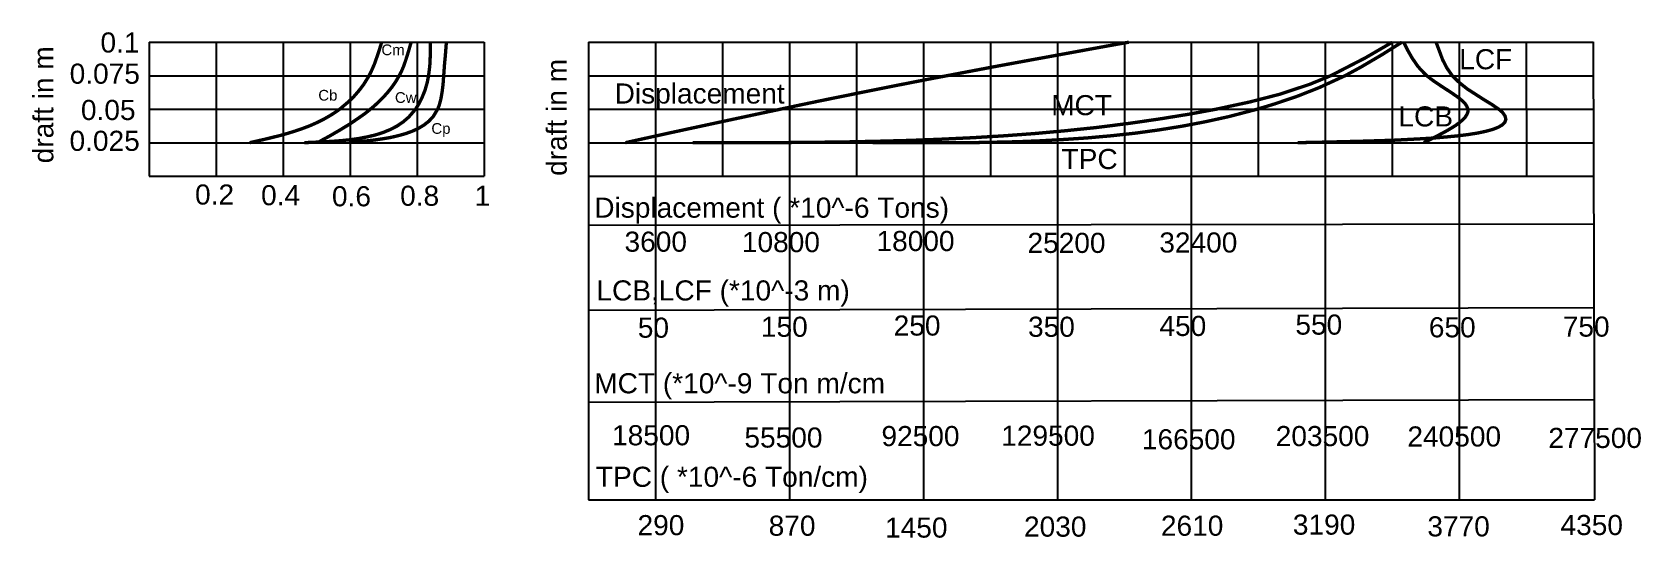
# Model space of a CAD drawing. Header units: millimetres. Extents: x 739 to 1939, y 488 to 866.
import ezdxf

# ---------------------------------------------------------------- set-up
doc = ezdxf.new("R2010")
doc.units = ezdxf.units.MM
doc.styles.get("Standard").update_dxf_attribs({"font": 'arial.ttf'})

msp = doc.modelspace()

# ---------------------------------------------------------------- linework, layer by layer
for p, q in [((825.9, 858.2), (1075.9, 858.2)), ((825.9, 858.2), (825.9, 758.2)), ((875.9, 858.2), (875.9, 758.2)), ((925.9, 858.2), (925.9, 758.2)), ((975.9, 858.2), (975.9, 758.2)), ((1025.9, 858.2), (1025.9, 758.2)), ((1075.9, 858.2), (1075.9, 758.2)), ((1153.8, 858.2), (1903.8, 858.2)), ((1153.8, 858.2), (1153.8, 758.2)), ((1203.8, 858.2), (1203.8, 516.5)), ((1253.8, 858.2), (1253.8, 758.2)), ((1303.8, 858.2), (1303.8, 516.5)), ((1353.8, 858.2), (1353.8, 758.2)), ((1403.8, 858.2), (1403.8, 516.5)), ((1453.8, 858.2), (1453.8, 758.2)), ((1503.8, 858.2), (1503.8, 516.5)), ((1553.8, 858.2), (1553.8, 758.2)), ((1603.8, 858.2), (1603.8, 516.5)), ((1653.8, 858.2), (1653.8, 758.2)), ((1703.8, 858.2), (1703.8, 516.5)), ((1753.8, 858.2), (1753.8, 758.2)), ((1803.8, 858.2), (1803.8, 516.5)), ((1853.8, 858.2), (1854, 758.2)), ((1903.8, 858.4), (1904.7, 516.5)), ((825.9, 833.2), (1075.9, 833.2)), ((1153.8, 833.2), (1903.9, 833.2)), ((825.9, 808.2), (1075.9, 808.2)), ((1153.8, 808.2), (1903.9, 808.2)), ((825.9, 783.2), (1075.9, 783.2)), ((1153.8, 783.2), (1904, 783.2)), ((825.9, 758.2), (1075.9, 758.2)), ((1153.8, 758.2), (1904.1, 758.2)), ((1153.8, 758.2), (1153.8, 516.5)), ((1153.8, 721.7), (1904.2, 722.5)), ((1153.8, 658.2), (1904.3, 660.1)), ((1153.8, 589.6), (1904.4, 591.5)), ((1153.8, 516.5), (1904.7, 516.5))]:
    msp.add_line(p, q)
at = {"const_width": 2.5}
for points in [[(900.9, 783.2), (906.7, 784.5), (912.4, 785.8), (918.1, 787.2), (923.8, 788.6), (929.4, 790.2), (934.9, 791.9), (940.4, 793.8), (945.7, 795.8), (950.9, 798.1), (956, 800.6), (960.9, 803.4), (965.7, 806.5), (968.1, 808.2), (974.6, 813.7), (978.7, 817.7), (982.5, 822.1), (986, 826.7), (990, 833.2), (991.7, 836.6), (994, 841.9), (995.9, 847.3), (997.7, 852.7), (999.4, 858.2)], [(941.6, 783.2), (948.6, 783.5), (955.5, 783.8), (962.4, 784.2), (969.2, 784.7), (975.8, 785.4), (982.3, 786.3), (988.5, 787.5), (994.5, 788.9), (1000.2, 790.7), (1005.6, 792.9), (1010.7, 795.5), (1015.3, 798.6), (1019.6, 802.3), (1024.7, 808.2), (1026.6, 811.2), (1029.4, 816.5), (1031.7, 822.2), (1033.4, 828.1), (1034.4, 833.2), (1035.3, 840.2), (1035.6, 846.2), (1035.7, 852.2), (1035.6, 858.2)], [(951.6, 783.2), (955.6, 785.5), (959.7, 787.7), (963.7, 790), (967.7, 792.3), (971.6, 794.7), (975.6, 797.1), (979.4, 799.7), (983.2, 802.3), (987, 805), (991, 808.2), (994.2, 810.9), (997.6, 814.1), (1000.9, 817.4), (1004, 820.9), (1006.9, 824.5), (1009.6, 828.3), (1012.5, 833.2), (1014.1, 836.3), (1015.9, 840.5), (1017.4, 844.9), (1018.8, 849.3), (1020.1, 853.7), (1021.4, 858.2)], [(975.1, 783.2), (981.5, 783.9), (987.9, 784.5), (994.1, 785.2), (1000.2, 786.1), (1006.1, 787.1), (1011.7, 788.4), (1017.1, 789.9), (1022.1, 791.7), (1026.7, 793.8), (1030.9, 796.3), (1034.6, 799.2), (1037.8, 802.6), (1041.2, 808.2), (1042.3, 810.9), (1043.6, 815.8), (1044.5, 821), (1045.2, 826.5), (1045.7, 833.2), (1046, 837.4), (1046.4, 842.7), (1046.9, 847.9), (1047.3, 853.1), (1047.7, 858.2)], [(1181.4, 783.2), (1197.7, 786.8), (1214, 790.4), (1230.2, 793.9), (1246.5, 797.4), (1262.8, 800.9), (1279.1, 804.4), (1297.1, 808.2), (1311.7, 811.3), (1328, 814.7), (1344.3, 818), (1360.6, 821.3), (1377, 824.6), (1393.3, 827.8), (1409.7, 831), (1421.4, 833.2), (1442.4, 837.2), (1458.8, 840.3), (1475.1, 843.3), (1491.5, 846.3), (1507.9, 849.3), (1524.3, 852.3), (1540.7, 855.3), (1557.1, 858.2)], [(1231.5, 783.2), (1254.7, 783.2), (1278, 783.2), (1301.2, 783.3), (1324.4, 783.5), (1347.7, 783.8), (1370.9, 784.3), (1394.1, 784.9), (1417.2, 785.8), (1440.4, 786.9), (1463.5, 788.3), (1486.7, 790), (1509.7, 792.1), (1532.8, 794.5), (1555.8, 797.4), (1578.8, 800.7), (1601.7, 804.4), (1622.4, 808.2), (1647.5, 813.6), (1670, 819.4), (1692, 826.7), (1707.9, 833.2), (1733.7, 846.5), (1753.8, 858.2)], [(1366, 783.2), (1384, 783.1), (1401.9, 783.1), (1419.8, 783.1), (1437.8, 783.2), (1455.6, 783.5), (1473.5, 783.9), (1491.3, 784.6), (1509, 785.6), (1526.7, 786.8), (1544.4, 788.4), (1562, 790.3), (1579.5, 792.7), (1596.9, 795.5), (1614.2, 798.8), (1631.5, 802.6), (1653, 808.2), (1665.6, 812), (1682.5, 817.7), (1699, 824.2), (1718.6, 833.2), (1730.7, 839.8), (1746, 848.8), (1761, 858.2)], [(1683.2, 783.2), (1707.6, 783.7), (1731.4, 784.3), (1754.2, 785), (1775.3, 786.1), (1785.1, 786.7), (1794.3, 787.5), (1802.8, 788.3), (1810.6, 789.3), (1817.6, 790.4), (1823.7, 791.7), (1828.8, 793.1), (1832.9, 794.7), (1836, 796.5), (1837.9, 798.5), (1838.6, 800.7), (1838, 803.1), (1836.1, 805.8), (1833.3, 808.2), (1828, 811.8), (1822.4, 815.2), (1809.8, 823.3), (1803.9, 828), (1798.6, 833.2), (1794.6, 838.9), (1791.4, 845.1), (1786.5, 858.2)], [(1777.4, 783.2), (1786, 787.5), (1794, 791.8), (1797.6, 793.9), (1801, 796), (1803.9, 798.1), (1806.3, 800.2), (1808.3, 802.3), (1809.6, 804.4), (1810.3, 806.4), (1810.3, 808.2), (1809.4, 810.5), (1808, 812.6), (1805.9, 814.6), (1803.4, 816.7), (1800.4, 818.8), (1797.2, 821), (1790.4, 825.4), (1783.5, 830.1), (1779.6, 833.2), (1777.5, 835.2), (1774.9, 837.9), (1772.6, 840.6), (1768.7, 846.3), (1765.3, 852.2), (1762.3, 858.2)]]:
    msp.add_lwpolyline(points, dxfattribs=at)

# ---------------------------------------------------------------- texts
for s, height, p in [('0.1', 15, (789.5, 850.5)), ('Cm', 8, (999.2, 848.5)), ('LCF', 15, (1803.8, 838)), ('0.075', 15, (766.5, 827.2)), ('Cb', 8, (952.1, 814.6)), ('Cw', 8, (1009.3, 812.9)), ('0.05', 15, (774.9, 800.1)), ('Cp', 8, (1036.5, 789.8)), ('0.025', 15, (766.4, 777.1)), ('0.2', 15, (860.1, 737)), ('0.4', 15, (909.4, 736.5)), ('0.6', 15, (962.3, 735.7)), ('0.8', 15, (1013.2, 736.1)), ('1', 15, (1068.8, 736.1)), ('Displacement ( *10^ -6 Tons)', 15, (1158.1, 727.2)), ('3600', 15, (1180.7, 701.8)), ('10800', 15, (1268.3, 701.5)), ('18000', 15, (1368.8, 702.3)), ('25200', 15, (1481.5, 700.9)), ('32400', 15, (1579.9, 701.2)), ('LCB,LCF (*10^ -3 m)', 15, (1159.7, 665.4)), ('50', 15, (1190.6, 637.6)), ('150', 15, (1282.5, 638.3)), ('250', 15, (1381.6, 639.2)), ('350', 15, (1481.9, 638.3)), ('450', 15, (1580, 638.9)), ('550', 15, (1681.5, 639.9)), ('650', 15, (1781.1, 637.9)), ('750', 15, (1881.1, 638.4)), ('MCT (*10^ -9 Ton m/cm', 15, (1158.1, 596.1)), ('18500', 15, (1171.4, 557.3)), ('55500', 15, (1270.2, 555.6)), ('92500', 15, (1372.5, 556.7)), ('129500', 15, (1461.9, 557)), ('166500', 15, (1566.9, 554.3)), ('203500', 15, (1666.8, 556.7)), ('240500', 15, (1765.1, 556.4)), ('277500', 15, (1870.3, 555.3)), ('TPC ( *10^ -6 Ton/cm)', 15, (1159.3, 526.3)), ('290', 15, (1190.4, 490.2)), ('870', 15, (1288.3, 489.8)), ('2610', 15, (1581.1, 489.8)), ('3190', 15, (1679.6, 490.6)), ('3770', 15, (1780, 489.3)), ('4350', 15, (1879.4, 490.3)), ('1450', 15, (1375.2, 488.4)), ('2030', 15, (1478.9, 489.1))]:
    msp.add_text(s, height=height).set_placement(p)
for p in [(754.3, 767.8), (1137.5, 758.4)]:
    msp.add_text('draft in m', height=15, rotation=90).set_placement(p)
at = {"char_height": 15, "attachment_point": 1}
for s, insert, width in [('Displacement', (1173.3, 827.4), 131.436), ('MCT ', (1499.2, 818.7), 45.585), ('LCB', (1758.4, 810.3), 87.861), ('TPC ', (1506.9, 778.5), 42.62)]:
    msp.add_mtext(s, dxfattribs=dict(at, insert=insert, width=width))

doc.saveas('drawing.dxf')
